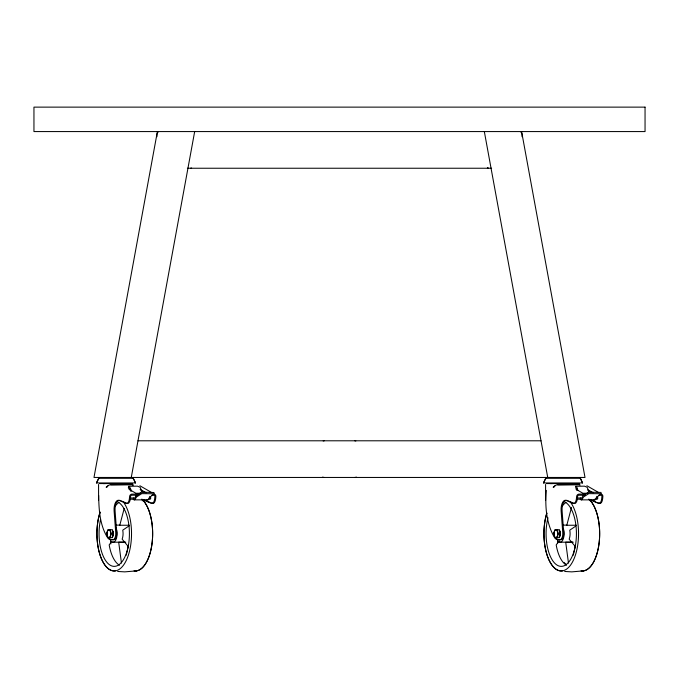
<?xml version="1.0" encoding="UTF-8"?>
<svg xmlns="http://www.w3.org/2000/svg" width="679" height="679" viewBox="0 0 679 679"><rect width="100%" height="100%" fill="white"/><g stroke="black" fill="none" stroke-linecap="round" stroke-linejoin="round"><path stroke-width="1.02" d="M110.168 537.649L111.229 533.677L110.168 529.705M557.187 537.649L558.248 533.677L557.187 529.705M139.288 494.125L131.981 494.125A2.444 2.13 -67.2 0 0 129.596 496.527L129.417 498.53A6.111 2.835 -90 0 1 126.082 503.36L119.122 500.431A9.167 4.252 90 0 0 114.106 510.88L115.736 532.709A6.111 2.835 90 0 1 112.739 539.771L109.743 539.347A9.167 4.252 90 0 1 107.715 537.887C99.881 525.58 98.82 509.708 98.693 495.449M585.264 494.125L579 494.125A2.444 2.13 -67.2 0 0 576.615 496.527L576.437 498.53A6.111 2.835 -90 0 1 573.101 503.36L566.142 500.431A9.167 4.252 90 0 0 561.126 510.88L562.755 532.709A6.111 2.835 90 0 1 559.759 539.771L556.763 539.347A9.167 4.252 90 0 1 554.735 537.887C546.374 524.027 544.864 506.271 546.298 490.408M107.019 532.633L107.053 535.035L108.037 537.649L112.4 537.649L113.461 533.677L112.4 529.705L108.037 529.705L107.019 532.633L107.52 530.749M554.039 532.633L554.072 535.035L555.057 537.649L559.42 537.649L560.481 533.677L559.42 529.705L555.057 529.705L554.039 532.633L554.539 530.749M580.18 478.305L545.899 478.305L543.463 482.956L582.557 482.956L580.367 478.305L582.557 482.956M154.057 492.513L141.529 492.182L136.496 495.381A3.361 1.562 90 0 0 136.063 495.865M594.066 499.515A3.361 1.562 -90 0 0 595.687 499.226L597.036 497.096A1.833 0.849 -89.9 0 1 597.274 496.841L601.39 493.718L588.778 493.633L583.736 496.833A1.833 0.849 89.9 0 0 583.507 497.096L582.158 499.226A3.361 1.562 90 0 1 580.299 499.192L576.777 499.192L577.201 497.979L580.723 497.979A1.833 0.849 90 0 0 581.742 497.987L583.083 495.865A3.361 1.562 90 0 1 583.516 495.381L588.549 492.182L601.153 492.445M157.392 131.573L93.991 477.456L585.009 477.456L521.608 131.573M131.268 477.456L194.669 131.573M126.26 555.193L128.543 545.186M573.28 555.193L575.563 545.186M115.914 525.139L119.046 525.122A8.555 3.972 90 0 1 119.784 525.249L124.215 508.41M562.933 525.139L566.065 525.122A8.555 3.972 90 0 1 566.804 525.249L571.497 507.417M110.21 536.605L110.711 534.721M557.23 536.605L557.731 534.721M129.757 499.192L133.279 499.192L133.704 497.979A1.833 0.849 90 0 0 134.722 497.987L136.063 495.865M141.521 491.24L141.24 490.875A1.833 0.849 90 0 1 140.952 489.983L140.842 489.296A3.361 1.562 90 0 0 139.815 487.14L137.447 486.164L128.492 486.291L129.528 487.14A3.361 1.562 -90 0 1 130.563 489.296L130.665 489.983A1.833 0.849 90 0 0 130.962 490.875L130.979 491.562M149.77 496.374L150.755 497.979L150.322 499.192L148.565 499.192M580.299 499.192L580.723 497.979M588.54 491.24L588.26 490.875A1.833 0.849 90 0 1 587.972 489.983L587.861 489.296A3.361 1.562 90 0 0 586.834 487.14L584.466 486.164L575.512 486.291L576.547 487.14A3.361 1.562 -90 0 1 577.583 489.296L577.685 489.983A1.833 0.849 90 0 0 577.804 490.476M596.79 496.374L597.775 497.979L597.342 499.192L594.711 499.192M96.443 482.956L98.633 478.305L133.16 478.305L135.537 482.956L96.443 482.956L98.879 478.305M543.463 482.956L545.653 478.305L546.57 478.305M111.653 541.596L109.175 544.906A32.694 15.176 -90 0 0 119.487 565.251M559.292 540.764L556.194 544.906A32.694 15.176 -90 0 0 566.507 565.251M132.923 478.559L133.449 478.559L135.537 482.956M133.084 485.112L132.354 484.483L110.719 484.789A5.245 4.795 45.7 0 0 109.013 485.112L106.153 487.225L107.52 486.784M580.104 485.112L579.374 484.483L557.739 484.789A5.245 4.795 45.7 0 0 556.033 485.112L553.173 487.225L554.539 486.784M132.812 478.559L133.466 478.559L132.43 478.305M129.579 525.546L122.729 530.18A8.555 3.972 -90 0 1 122.144 539.168L128.611 546.909M575.741 526.123L569.749 530.18A8.555 3.972 -90 0 1 569.163 539.168L575.631 546.909M108.36 537.649L109.37 537.649M555.38 537.649L556.39 537.649M107.257 486.215L107.791 485.943M554.276 486.215L554.811 485.943M546.442 478.305L545.551 478.559L546.077 478.559M575.469 487.675L576.344 488.6A1.833 0.849 90 0 1 576.904 489.78L577.014 490.467M108.36 529.705L109.37 529.705M555.38 529.705L556.39 529.705M136.666 570.844L124.783 571.871L117.645 571.455M583.685 570.844L571.803 571.871L564.665 571.455M128.738 487.632L128.263 487.861L129.324 488.6A1.833 0.849 90 0 1 129.884 489.78M103.149 483.567L105.415 483.567M550.168 483.567L552.434 483.567M187.387 168.239L491.613 168.239M137.99 440.79L541.01 440.79M99.49 483.567L132.49 483.567M546.51 483.567L579.51 483.567M110.719 484.789L132.643 484.789M557.739 484.789L579.662 484.789M131.055 489.296L129.035 489.296L135.885 493.251L140.926 493.251M587.946 493.251L582.905 493.251L576.055 489.296M138.1 495.203L131.768 495.203A1.222 1.061 -67.4 0 0 130.58 496.408L130.385 498.53A6.111 2.835 90 0 1 127.058 503.36L120.972 500.796M151.799 495.203L153.912 495.203A1.222 1.061 -67.1 0 1 154.88 496.408L154.693 498.53A6.111 2.835 -90 0 1 151.366 503.36L144.406 500.431A9.167 4.252 -90 0 0 142.921 500.372M585.12 495.203L578.788 495.203A1.222 1.061 -67.4 0 0 577.6 496.408L577.405 498.53A6.111 2.835 90 0 1 574.078 503.36L567.992 500.796M598.819 495.203L600.932 495.203A1.222 1.061 -67.1 0 1 601.9 496.408L601.713 498.53A6.111 2.835 -90 0 1 598.386 503.36L591.426 500.431A9.167 4.252 -90 0 0 590.688 500.262M130.181 497.979L133.704 497.979M148.998 497.979L150.755 497.979M596.018 497.979L597.775 497.979M134.349 499.863L147.878 499.863M581.368 499.863L594.897 499.863M119.784 525.249L129.265 525.249M566.804 525.249L576.284 525.249M111.229 533.677L113.461 533.677M558.248 533.677L560.481 533.677M125.012 542.19L118.689 542.19L121.456 563.069M573.084 542.19L565.709 542.19L568.476 563.069M559.802 542.198L572.872 542.215M112.782 542.198L125.785 542.215M575.393 483.567L575.851 483.567M558.741 539.491L560.735 539.771A6.111 2.835 -90 0 0 563.723 532.709L562.102 510.88A9.167 4.252 90 0 1 567.118 500.431M111.721 539.491L113.716 539.771A6.111 2.835 -90 0 0 116.703 532.709L115.082 510.88A9.167 4.252 90 0 1 120.098 500.431M593.268 500.796L595.873 501.891M597.613 502.63L599.353 503.36A6.111 2.835 90 0 0 602.68 498.53L602.867 496.527A2.444 2.13 -67.1 0 0 600.923 494.117M146.248 500.796L152.334 503.36A6.111 2.835 90 0 0 155.669 498.53L155.847 496.527A2.444 2.13 -67.1 0 0 153.904 494.117M586.877 485.731L598.42 492.394M588.006 489.797L593.14 492.759M590.679 492.479L588.668 490.875M139.857 485.731L151.4 492.394M140.129 489.296L146.121 492.759M143.659 492.479L141.648 490.875M557.23 530.749L557.731 532.633M110.21 530.749L110.711 532.633M554.539 536.605L554.039 534.721M107.52 536.605L107.019 534.721M484.339 131.616L547.732 477.456M545.593 484.483L545.602 500.415M522.066 136.734L522.066 134.629A3.055 3.055 0 0 0 521.879 133.585M156.934 136.734L156.934 134.629A3.055 3.055 0 0 1 157.121 133.585M98.574 484.483L98.582 500.415M600.295 502.706A6.111 2.835 90 0 1 598.386 503.36M590.628 500.924A37.277 17.306 -90 0 1 598.954 544.235A37.277 17.306 -90 0 1 581.037 570.844A37.277 17.306 90 0 0 599.209 542.173A37.277 17.306 90 0 0 588.829 499.099M562.577 570.844A37.277 17.306 90 0 1 546.306 552.477A37.277 17.306 90 0 1 546.867 512.934A37.277 17.306 -90 0 0 551.883 565.021A37.277 17.306 -90 0 0 575.962 553.292A37.277 17.306 -90 0 0 570.088 501.637M132.804 484.823A5.245 1.477 -72.8 0 1 133.084 485.112M153.276 502.706A6.111 2.835 90 0 1 151.366 503.36M143.014 500.27A37.277 17.306 -90 0 1 152.028 543.548A37.277 17.306 -90 0 1 134.018 570.844A37.277 17.306 90 0 0 152.189 542.173A37.277 17.306 90 0 0 141.809 499.099M115.557 570.844A37.277 17.306 90 0 1 99.159 551.985A37.277 17.306 90 0 1 100.153 512A37.277 17.306 -90 0 0 104.201 564.054A37.277 17.306 -90 0 0 128.356 555.201A37.277 17.306 -90 0 0 124.189 503.19M555.49 537.59A3.972 1.842 90 0 1 554.395 536.232M556.126 529.764A3.972 1.842 90 0 1 557.221 531.122M557.544 532.319A3.972 1.842 90 0 1 557.544 535.035M557.221 536.232A3.972 1.842 -90 0 1 556.126 537.59M554.081 535.035A3.972 1.842 -90 0 1 554.081 532.319M554.395 531.122A3.972 1.842 -90 0 1 555.49 529.764M559.224 530.655A3.556 1.647 -90 0 1 559.666 531.538M559.827 532.09A3.556 1.647 -90 0 1 559.827 535.264M559.462 536.3A3.556 1.647 -90 0 1 559.224 536.699M559.275 530.367A3.556 1.647 90 0 1 560.328 533.677A3.556 1.647 90 0 1 559.275 536.987M557.739 539.347A9.167 4.252 -90 0 1 556.339 538.625M589.941 500.372A9.167 4.261 90 0 1 591.426 500.431M559.836 533.448A2.504 1.163 -90 0 1 559.836 533.906M563.545 529.17A8.555 3.972 -90 0 1 562.56 540.501A8.555 3.972 -90 0 1 557.23 539.44M566.278 564.546A32.694 15.176 90 0 1 564.02 562.39M563.68 501.408A32.694 15.176 90 0 1 575.851 542.606A32.694 15.176 90 0 1 555.447 563.893A32.694 15.176 90 0 1 547.987 517.788M562.068 506.424A32.694 15.176 90 0 1 565.879 502.502M557.765 542.886A32.694 15.176 90 0 1 557.417 539.78M108.47 537.59A3.972 1.842 90 0 1 107.375 536.232M109.107 529.764A3.972 1.842 90 0 1 110.202 531.122M110.524 532.319A3.972 1.842 90 0 1 110.524 535.035M110.202 536.232A3.972 1.842 -90 0 1 109.107 537.59M107.061 535.035A3.972 1.842 -90 0 1 107.061 532.319M107.375 531.122A3.972 1.842 -90 0 1 108.47 529.764M147.046 499.515A3.361 1.562 -90 0 0 148.667 499.226L150.017 497.096A1.833 0.849 -89.9 0 1 150.254 496.833L154.405 493.769L141.758 493.633L136.717 496.833A1.833 0.849 89.9 0 0 136.487 497.096L135.138 499.226A3.361 1.562 90 0 1 133.279 499.192M112.442 531.046A3.556 1.647 -90 0 1 112.918 532.701M112.918 534.653A3.556 1.647 -90 0 1 112.442 536.3M112.256 530.367A3.556 1.647 90 0 1 113.308 533.677A3.556 1.647 90 0 1 112.256 536.987M110.719 539.347A9.167 4.252 -90 0 1 109.319 538.625M142.2 500.762A9.167 4.261 90 0 1 144.406 500.431M112.442 531.827A2.504 1.163 -90 0 1 112.587 532.166M116.084 527.914A8.555 3.972 -90 0 1 115.82 540A8.555 3.972 -90 0 1 110.21 539.44M116.661 501.408A32.694 15.176 90 0 1 128.917 541.927A32.694 15.176 90 0 1 109.039 564.402A32.694 15.176 90 0 1 100.517 519.664M115.048 506.424A32.694 15.176 90 0 1 118.859 502.502M110.898 543.904A32.694 15.176 90 0 1 110.397 539.78M520.971 132.286A3.055 3.055 0 0 1 521.353 132.668M191.588 168.053A3.055 3.055 0 0 1 190.544 168.239M157.647 132.668A3.055 3.055 0 0 1 158.029 132.286M323.179 440.977A3.055 3.055 0 0 1 324.223 440.79M354.777 440.79A3.055 3.055 0 0 1 355.821 440.977M356.305 477.048A3.055 3.055 0 0 1 354.777 477.456M324.223 477.456A3.055 3.055 0 0 1 322.695 477.048M645.05 107.129L33.95 107.129L33.95 131.573L645.05 131.573L645.05 107.129M592.394 500.431A9.167 4.252 -90 0 0 590.195 500.762A9.167 4.252 90 0 1 592.394 500.431M145.374 500.431A9.167 4.252 -90 0 0 143.176 500.762A9.167 4.252 90 0 1 145.374 500.431M487.412 168.053A3.055 3.055 0 0 0 488.456 168.239A3.055 3.055 0 0 1 487.412 168.053"/></g></svg>
